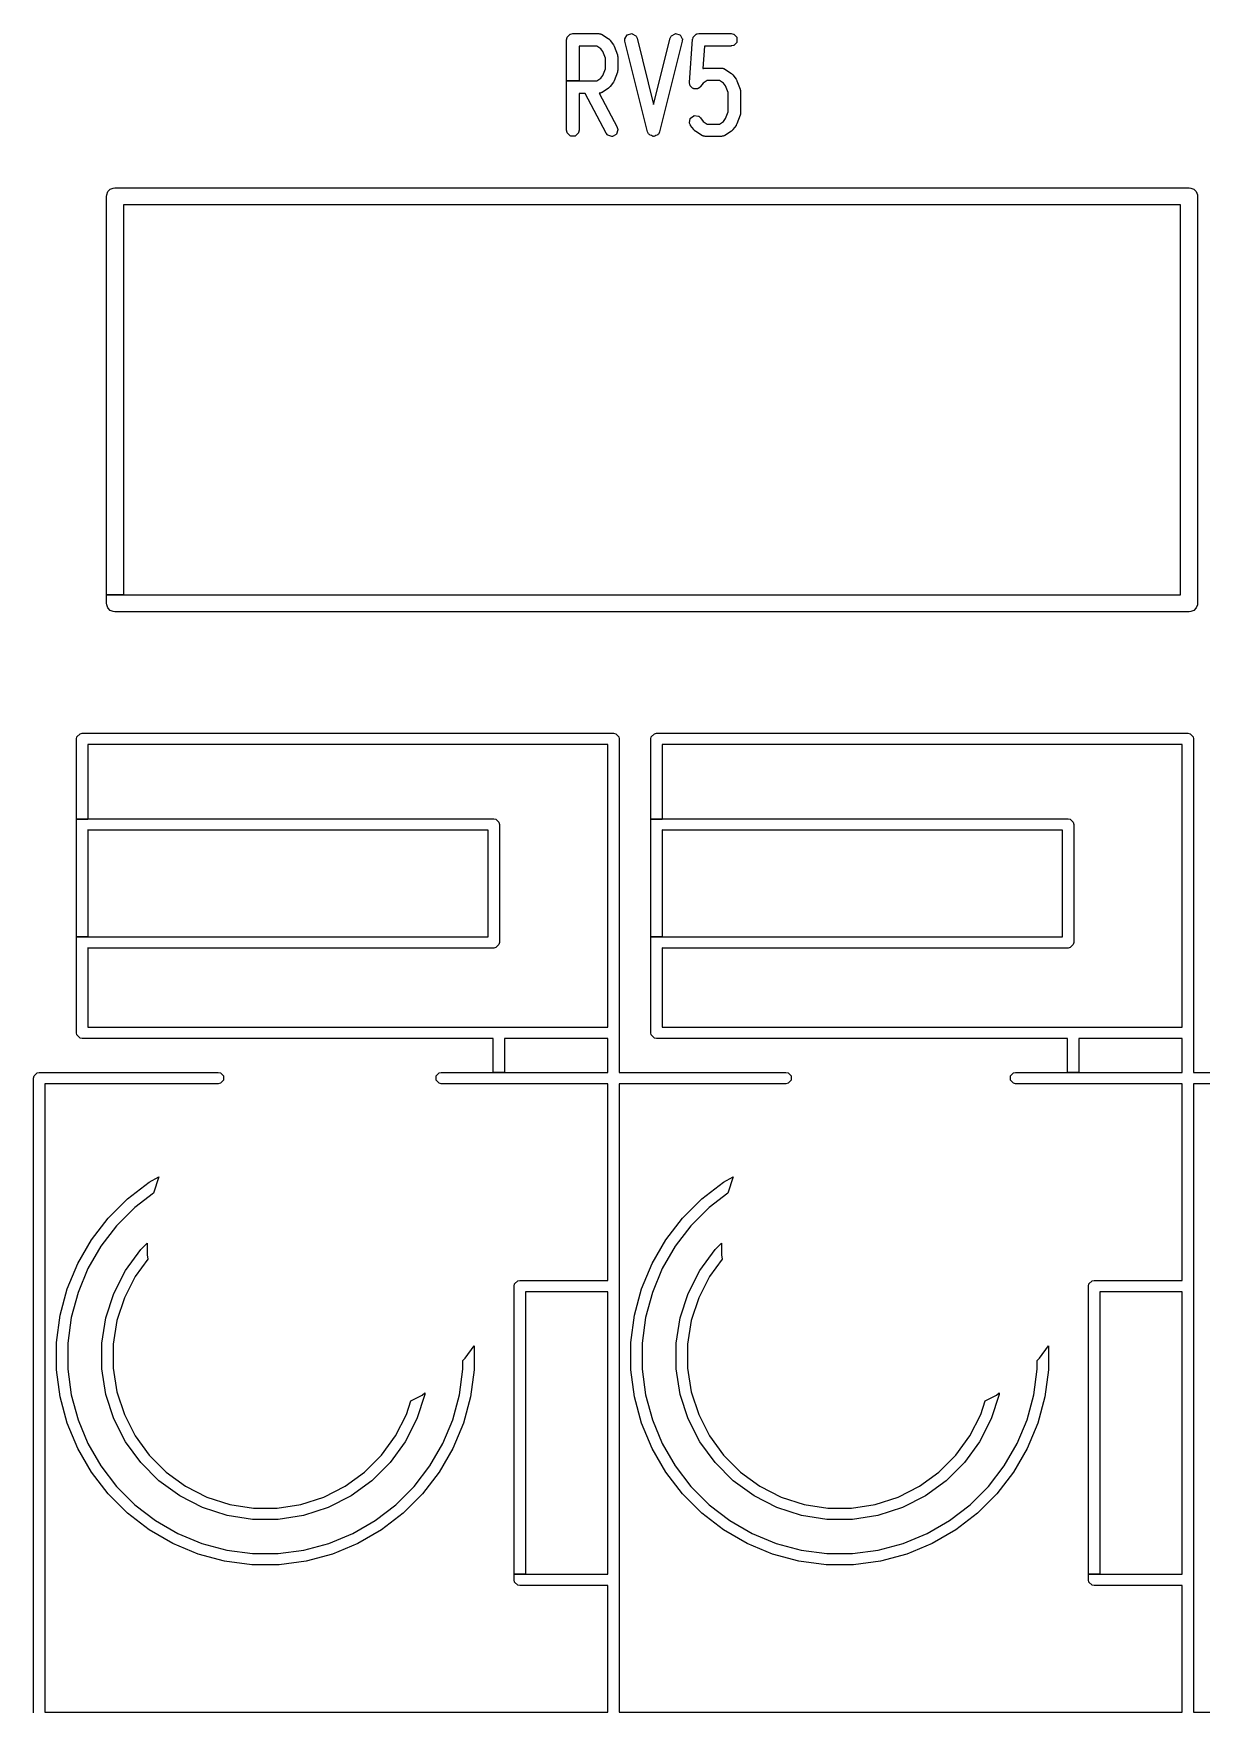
# Model space of a CAD drawing. Header units: millimetres. Extents: x 0 to 98, y 0 to 67.8.
# Drawn here: x 49.53 to 59.86, y 10.64 to 25.49 of the extents above; entities that cross this region are included whole.
import ezdxf

# ---------------------------------------------------------------- set-up
doc = ezdxf.new("R2010")
doc.units = ezdxf.units.MM
doc.layers.add('Edge.Cuts', color=254, linetype='CONTINUOUS', true_color=0xd0d2cd)

msp = doc.modelspace()

# ---------------------------------------------------------------- linework, layer by layer
at = {"layer": 'Edge.Cuts', "linetype": 'CONTINUOUS'}
for p, q in [((54.245, 25.435105), (54.245096, 25.43608)), ((54.245, 25.071058), (54.245, 25.435105)), ((54.245096, 25.43608), (54.248902, 25.455214)), ((54.248902, 25.455214), (54.25027, 25.457775)), ((54.25027, 25.457775), (54.27733, 25.484835)), ((54.27733, 25.484835), (54.279891, 25.486203)), ((54.279891, 25.486203), (54.299025, 25.490009)), ((54.299025, 25.490009), (54.3, 25.490105)), ((54.3, 25.490105), (54.528571, 25.490105)), ((54.528571, 25.490105), (54.529546, 25.490009)), ((54.529546, 25.490009), (54.535817, 25.488763)), ((54.535817, 25.488763), (54.537295, 25.489057)), ((54.537295, 25.489057), (54.540182, 25.488776)), ((54.540182, 25.488776), (54.544304, 25.487075)), ((54.544304, 25.487075), (54.548681, 25.486203)), ((54.548681, 25.486203), (54.551241, 25.484835)), ((54.551241, 25.484835), (54.552307, 25.483769)), ((54.552307, 25.483769), (54.558215, 25.481329)), ((54.558215, 25.481329), (54.559079, 25.480868)), ((54.559079, 25.480868), (54.616222, 25.442773)), ((54.616222, 25.442773), (54.616981, 25.442152)), ((54.616981, 25.442152), (54.622861, 25.436284)), ((54.622861, 25.436284), (54.629052, 25.430733)), ((54.629052, 25.430733), (54.629714, 25.43001)), ((54.629714, 25.43001), (54.658285, 25.391915)), ((54.759836, 25.442221), (54.760543, 25.445036)), ((54.760784, 25.422735), (54.759836, 25.442221)), ((54.760543, 25.445036), (54.780232, 25.477851)), ((54.760927, 25.421765), (54.760784, 25.422735)), ((54.960927, 24.621765), (54.760927, 25.421765)), ((54.780232, 25.477851), (54.783306, 25.48013)), ((54.783306, 25.48013), (54.820431, 25.489411)), ((54.820431, 25.489411), (54.824216, 25.488847)), ((54.824216, 25.488847), (54.857031, 25.469158)), ((54.857031, 25.469158), (54.85898, 25.467007)), ((54.85898, 25.467007), (54.867313, 25.449368)), ((54.867313, 25.449368), (54.867643, 25.448445)), ((54.867643, 25.448445), (55.014285, 24.861877)), ((55.014285, 24.861877), (55.160927, 25.448445)), ((55.267643, 25.421765), (55.067643, 24.621765)), ((55.160927, 25.448445), (55.161257, 25.449368)), ((55.161257, 25.449368), (55.16959, 25.467007)), ((55.16959, 25.467007), (55.171539, 25.469158)), ((55.171539, 25.469158), (55.204354, 25.488847)), ((55.204354, 25.488847), (55.208139, 25.489411)), ((55.208139, 25.489411), (55.245264, 25.48013)), ((55.245264, 25.48013), (55.248338, 25.477852)), ((55.248338, 25.477852), (55.248338, 25.477851)), ((55.248338, 25.477851), (55.268027, 25.445036)), ((55.267786, 25.422735), (55.267643, 25.421765)), ((55.268734, 25.442221), (55.267786, 25.422735)), ((55.268027, 25.445036), (55.268734, 25.442221)), ((55.330868, 25.058267), (55.35944, 25.439219)), ((55.35944, 25.439219), (55.359609, 25.440184)), ((55.359609, 25.440184), (55.363092, 25.452711)), ((55.363092, 25.454239), (55.364383, 25.457362)), ((55.363092, 25.452711), (55.363092, 25.454239)), ((55.364383, 25.457362), (55.364835, 25.458981)), ((55.364835, 25.458981), (55.366391, 25.46143)), ((55.366391, 25.46143), (55.37944, 25.47266)), ((55.37944, 25.47266), (55.391617, 25.484835)), ((55.391617, 25.484835), (55.394175, 25.486203)), ((55.394175, 25.486203), (55.395817, 25.486531)), ((55.395817, 25.486531), (55.399034, 25.487587)), ((55.399034, 25.487587), (55.400559, 25.487473)), ((55.400559, 25.487473), (55.413311, 25.490009)), ((55.413311, 25.490009), (55.414286, 25.490105)), ((55.414286, 25.490105), (55.7, 25.490105)), ((55.7, 25.490105), (55.700975, 25.490009)), ((55.700975, 25.490009), (55.720109, 25.486203)), ((55.720109, 25.486203), (55.72267, 25.484835)), ((55.72267, 25.484835), (55.74973, 25.457775)), ((55.74973, 25.412435), (55.72267, 25.385375)), ((55.74973, 25.457775), (55.751194, 25.454239)), ((55.751194, 25.415971), (55.74973, 25.412435)), ((55.751194, 25.454239), (55.751194, 25.415971)), ((54.511919, 25.380105), (54.355, 25.380105)), ((54.355, 25.380105), (54.355, 25.071058)), ((54.547366, 25.356474), (54.511919, 25.380105)), ((54.565555, 25.332223), (54.547366, 25.356474)), ((54.587857, 25.272751), (54.565555, 25.332223)), ((54.587857, 25.178414), (54.587857, 25.272751)), ((54.658285, 25.391915), (54.658794, 25.391077)), ((54.658794, 25.391077), (54.661753, 25.384906)), ((54.661753, 25.384906), (54.66535, 25.379106)), ((54.66535, 25.379106), (54.665783, 25.378227)), ((54.665783, 25.378227), (54.694355, 25.302037)), ((54.694355, 25.302037), (54.694607, 25.301089)), ((54.694607, 25.301089), (54.696032, 25.292389)), ((54.696032, 25.292389), (54.697761, 25.2837)), ((54.697761, 25.2837), (54.697857, 25.282724)), ((54.697857, 25.282724), (54.697857, 25.168439)), ((55.465315, 25.380105), (55.450376, 25.180938)), ((55.7, 25.380105), (55.465315, 25.380105)), ((55.700975, 25.380201), (55.7, 25.380105)), ((55.720109, 25.384007), (55.700975, 25.380201)), ((55.72267, 25.385375), (55.720109, 25.384007)), ((54.547367, 25.094692), (54.565555, 25.118942)), ((54.565555, 25.118942), (54.587857, 25.178414)), ((54.694355, 25.149126), (54.665783, 25.072936)), ((54.694607, 25.150074), (54.694355, 25.149126)), ((54.696032, 25.158776), (54.694607, 25.150074)), ((54.697761, 25.167463), (54.696032, 25.158776)), ((54.697857, 25.168439), (54.697761, 25.167463)), ((55.450376, 25.180938), (55.451318, 25.181441)), ((55.451318, 25.181441), (55.455697, 25.182314)), ((55.455697, 25.182314), (55.459819, 25.184014)), ((55.459819, 25.184014), (55.462705, 25.184295)), ((55.462705, 25.184295), (55.464181, 25.184001)), ((55.464181, 25.184001), (55.470454, 25.185247)), ((55.470454, 25.185247), (55.471429, 25.185343)), ((55.471429, 25.185343), (55.614286, 25.185343)), ((55.614286, 25.185343), (55.615261, 25.185247)), ((55.615261, 25.185247), (55.621532, 25.184001)), ((55.621532, 25.184001), (55.62301, 25.184295)), ((55.62301, 25.184295), (55.625897, 25.184014)), ((55.625897, 25.184014), (55.630019, 25.182313)), ((55.630019, 25.182313), (55.634396, 25.181441)), ((55.634396, 25.181441), (55.636956, 25.180073)), ((55.636956, 25.180073), (55.638022, 25.179007)), ((55.638022, 25.179007), (55.64393, 25.176567)), ((55.64393, 25.176567), (55.644794, 25.176106)), ((55.644794, 25.176106), (55.701937, 25.138011)), ((55.701937, 25.138011), (55.702696, 25.13739)), ((55.702696, 25.13739), (55.708576, 25.131522)), ((55.708576, 25.131522), (55.714767, 25.125971)), ((55.714767, 25.125971), (55.715429, 25.125248)), ((55.715429, 25.125248), (55.744, 25.087153)), ((54.245, 24.635105), (54.245, 25.071058)), ((54.245, 25.071058), (54.355, 25.071058)), ((54.355, 25.071058), (54.245, 25.071058)), ((54.355, 25.071058), (54.511918, 25.071058)), ((54.409613, 24.961058), (54.355, 24.961058)), ((54.355, 24.961058), (54.355, 24.635105)), ((54.59416, 24.609539), (54.409613, 24.961058)), ((54.511918, 25.071058), (54.547367, 25.094692)), ((54.535816, 24.962402), (54.533398, 24.961921)), ((54.533398, 24.961921), (54.691554, 24.66067)), ((54.537293, 24.962106), (54.535816, 24.962402)), ((54.540183, 24.962388), (54.537293, 24.962106)), ((54.544302, 24.96409), (54.540183, 24.962388)), ((54.54868, 24.96496), (54.544302, 24.96409)), ((54.551242, 24.966329), (54.54868, 24.96496)), ((54.552306, 24.967395), (54.551242, 24.966329)), ((54.558214, 24.969833), (54.552306, 24.967395)), ((54.559079, 24.970295), (54.558214, 24.969833)), ((54.616222, 25.00839), (54.559079, 24.970295)), ((54.616981, 25.009011), (54.616222, 25.00839)), ((54.62287, 25.01489), (54.616981, 25.009011)), ((54.629051, 25.02043), (54.62287, 25.01489)), ((54.629714, 25.021153), (54.629051, 25.02043)), ((54.658285, 25.059248), (54.629714, 25.021153)), ((54.658794, 25.060087), (54.658285, 25.059248)), ((54.661749, 25.066252), (54.658794, 25.060087)), ((54.66535, 25.072056), (54.661749, 25.066252)), ((54.665783, 25.072936), (54.66535, 25.072056)), ((55.330891, 25.057287), (55.330868, 25.058267)), ((55.333255, 25.037922), (55.330891, 25.057287)), ((55.334428, 25.035267), (55.333255, 25.037922)), ((55.337149, 25.032105), (55.334428, 25.035267)), ((55.33774, 25.027972), (55.337149, 25.032105)), ((55.33969, 25.024679), (55.33774, 25.027972)), ((55.350541, 25.016541), (55.33969, 25.024679)), ((55.359389, 25.006258), (55.350541, 25.016541)), ((55.362805, 25.004533), (55.359389, 25.006258)), ((55.366966, 25.004222), (55.362805, 25.004533)), ((55.370304, 25.001718), (55.366966, 25.004222)), ((55.374011, 25.000768), (55.370304, 25.001718)), ((55.387436, 25.002687), (55.374011, 25.000768)), ((55.400965, 25.001671), (55.387436, 25.002687)), ((55.400966, 25.001671), (55.400965, 25.001671)), ((55.404601, 25.002867), (55.400966, 25.001671)), ((55.407764, 25.00559), (55.404601, 25.002867)), ((55.411894, 25.006179), (55.407764, 25.00559)), ((55.414526, 25.007406), (55.411894, 25.006179)), ((55.429052, 25.020429), (55.414526, 25.007406)), ((55.429714, 25.021152), (55.429052, 25.020429)), ((55.452633, 25.051713), (55.429714, 25.021152)), ((55.488081, 25.075343), (55.452633, 25.051713)), ((55.597634, 25.075343), (55.488081, 25.075343)), ((55.63308, 25.051713), (55.597634, 25.075343)), ((55.651266, 25.027463), (55.63308, 25.051713)), ((55.673571, 24.967987), (55.651266, 25.027463)), ((55.673571, 24.797461), (55.673571, 24.967987)), ((55.744, 25.087153), (55.744508, 25.086315)), ((55.744508, 25.086315), (55.747461, 25.080156)), ((55.747461, 25.080156), (55.751066, 25.074344)), ((55.751066, 25.074344), (55.751499, 25.073465)), ((55.751499, 25.073465), (55.78007, 24.997274)), ((55.78007, 24.997274), (55.780322, 24.996326)), ((55.780322, 24.996326), (55.781749, 24.987614)), ((55.781749, 24.987614), (55.783475, 24.978938)), ((55.783475, 24.978938), (55.783571, 24.977962)), ((55.783571, 24.977962), (55.783571, 24.787486)), ((54.691554, 24.66067), (54.691922, 24.659762)), ((54.691922, 24.659762), (54.697446, 24.641052)), ((55.332328, 24.699594), (55.33774, 24.737478)), ((55.33277, 24.696725), (55.332328, 24.699594)), ((55.341206, 24.679134), (55.33277, 24.696725)), ((55.33774, 24.737478), (55.33969, 24.740771)), ((55.33969, 24.740771), (55.370305, 24.763732)), ((55.341714, 24.678296), (55.341206, 24.679134)), ((55.370286, 24.6402), (55.341714, 24.678296)), ((55.370305, 24.763732), (55.374012, 24.764682)), ((55.374012, 24.764682), (55.411896, 24.75927)), ((55.411896, 24.75927), (55.414527, 24.758043)), ((55.414527, 24.758043), (55.429052, 24.745019)), ((55.429052, 24.745019), (55.429714, 24.744296)), ((55.429714, 24.744296), (55.452632, 24.713739)), ((55.452632, 24.713739), (55.488082, 24.690105)), ((55.488082, 24.690105), (55.597633, 24.690105)), ((55.597633, 24.690105), (55.63308, 24.713739)), ((55.63308, 24.713739), (55.651268, 24.737988)), ((55.651268, 24.737988), (55.673571, 24.797461)), ((55.744, 24.678296), (55.71543, 24.640201)), ((55.744509, 24.679134), (55.744, 24.678296)), ((55.747465, 24.6853), (55.744509, 24.679134)), ((55.751066, 24.691104), (55.747465, 24.6853)), ((55.751499, 24.691984), (55.751066, 24.691104)), ((55.78007, 24.768174), (55.751499, 24.691984)), ((55.780322, 24.769122), (55.78007, 24.768174)), ((55.781749, 24.777836), (55.780322, 24.769122)), ((55.783475, 24.78651), (55.781749, 24.777836)), ((55.783571, 24.787486), (55.783475, 24.78651)), ((54.245096, 24.63413), (54.245, 24.635105)), ((54.248902, 24.614996), (54.245096, 24.63413)), ((54.25027, 24.612435), (54.248902, 24.614996)), ((54.27733, 24.585375), (54.25027, 24.612435)), ((54.280866, 24.583911), (54.27733, 24.585375)), ((54.319134, 24.583911), (54.280866, 24.583911)), ((54.32267, 24.585375), (54.319134, 24.583911)), ((54.34973, 24.612435), (54.32267, 24.585375)), ((54.351098, 24.614996), (54.34973, 24.612435)), ((54.354904, 24.63413), (54.351098, 24.614996)), ((54.355, 24.635105), (54.354904, 24.63413)), ((54.594699, 24.60872), (54.59416, 24.609539)), ((54.606963, 24.593548), (54.594699, 24.60872)), ((54.609364, 24.591917), (54.606963, 24.593548)), ((54.645901, 24.580537), (54.609364, 24.591917)), ((54.649712, 24.580884), (54.645901, 24.580537)), ((54.683595, 24.598672), (54.649712, 24.580884)), ((54.686045, 24.601612), (54.683595, 24.598672)), ((54.697425, 24.638149), (54.686045, 24.601612)), ((54.697446, 24.641052), (54.697425, 24.638149)), ((54.961257, 24.620842), (54.960927, 24.621765)), ((54.96959, 24.603203), (54.961257, 24.620842)), ((54.971539, 24.601052), (54.96959, 24.603203)), ((54.976972, 24.597793), (54.971539, 24.601052)), ((54.980232, 24.592359), (54.976972, 24.597793)), ((54.980232, 24.592358), (54.980232, 24.592359)), ((54.983307, 24.59008), (54.980232, 24.592358)), ((54.994479, 24.587288), (54.983307, 24.59008)), ((55.004353, 24.581363), (54.994479, 24.587288)), ((55.004354, 24.581362), (55.004353, 24.581363)), ((55.008139, 24.580799), (55.004354, 24.581362)), ((55.014285, 24.582336), (55.008139, 24.580799)), ((55.020431, 24.580799), (55.014285, 24.582336)), ((55.020432, 24.580799), (55.020431, 24.580799)), ((55.024217, 24.581363), (55.020432, 24.580799)), ((55.034089, 24.587288), (55.024217, 24.581363)), ((55.045263, 24.59008), (55.034089, 24.587288)), ((55.045264, 24.59008), (55.045263, 24.59008)), ((55.048338, 24.592359), (55.045264, 24.59008)), ((55.051597, 24.597793), (55.048338, 24.592359)), ((55.057031, 24.601052), (55.051597, 24.597793)), ((55.05898, 24.603203), (55.057031, 24.601052)), ((55.067313, 24.620842), (55.05898, 24.603203)), ((55.067643, 24.621765), (55.067313, 24.620842)), ((55.370948, 24.639477), (55.370286, 24.6402)), ((55.377141, 24.633925), (55.370948, 24.639477)), ((55.383019, 24.628058), (55.377141, 24.633925)), ((55.383778, 24.627437), (55.383019, 24.628058)), ((55.440921, 24.589342), (55.383778, 24.627437)), ((55.441786, 24.58888), (55.440921, 24.589342)), ((55.447692, 24.586442), (55.441786, 24.58888)), ((55.448759, 24.585375), (55.447692, 24.586442)), ((55.451319, 24.584007), (55.448759, 24.585375)), ((55.455694, 24.583137), (55.451319, 24.584007)), ((55.459818, 24.581434), (55.455694, 24.583137)), ((55.462707, 24.581153), (55.459818, 24.581434)), ((55.464182, 24.581449), (55.462707, 24.581153)), ((55.470453, 24.580201), (55.464182, 24.581449)), ((55.471429, 24.580105), (55.470453, 24.580201)), ((55.614286, 24.580105), (55.471429, 24.580105)), ((55.615262, 24.580201), (55.614286, 24.580105)), ((55.621531, 24.581449), (55.615262, 24.580201)), ((55.623008, 24.581153), (55.621531, 24.581449)), ((55.625898, 24.581435), (55.623008, 24.581153)), ((55.630017, 24.583137), (55.625898, 24.581435)), ((55.634395, 24.584007), (55.630017, 24.583137)), ((55.636957, 24.585376), (55.634395, 24.584007)), ((55.638021, 24.586442), (55.636957, 24.585376)), ((55.643929, 24.58888), (55.638021, 24.586442)), ((55.644794, 24.589342), (55.643929, 24.58888)), ((55.701937, 24.627437), (55.644794, 24.589342)), ((55.702696, 24.628058), (55.701937, 24.627437)), ((55.708573, 24.633926), (55.702696, 24.628058)), ((55.714768, 24.639478), (55.708573, 24.633926)), ((55.71543, 24.640201), (55.714768, 24.639478)), ((50.175, 24.05), (50.176441, 24.064632)), ((50.176441, 24.064632), (50.18764, 24.091668)), ((50.18764, 24.091668), (50.208332, 24.11236)), ((50.208332, 24.11236), (50.235368, 24.123559)), ((50.235368, 24.123559), (50.25, 24.125)), ((50.25, 24.125), (59.75, 24.125)), ((59.75, 24.125), (59.764632, 24.123559)), ((59.764632, 24.123559), (59.791668, 24.11236)), ((59.791668, 24.11236), (59.81236, 24.091668)), ((59.81236, 24.091668), (59.823559, 24.064632)), ((59.823559, 24.064632), (59.825, 24.05)), ((50.175, 20.525), (50.175, 24.05)), ((59.675, 23.975), (50.325, 23.975)), ((50.325, 23.975), (50.325, 20.525)), ((59.675, 20.525), (59.675, 23.975)), ((59.825, 24.05), (59.825, 20.45)), ((50.175, 20.45), (50.175, 20.525)), ((50.175, 20.525), (50.325, 20.525)), ((50.325, 20.525), (50.175, 20.525)), ((50.325, 20.525), (59.675, 20.525)), ((50.176441, 20.435368), (50.175, 20.45)), ((50.18764, 20.408332), (50.176441, 20.435368)), ((50.208332, 20.38764), (50.18764, 20.408332)), ((50.235368, 20.376441), (50.208332, 20.38764)), ((50.25, 20.375), (50.235368, 20.376441)), ((59.75, 20.375), (50.25, 20.375)), ((59.764632, 20.376441), (59.75, 20.375)), ((59.791668, 20.38764), (59.764632, 20.376441)), ((59.81236, 20.408332), (59.791668, 20.38764)), ((59.823559, 20.435368), (59.81236, 20.408332)), ((59.825, 20.45), (59.823559, 20.435368)), ((49.91, 19.25), (49.913806, 19.269134)), ((49.91, 18.541011), (49.91, 19.25)), ((49.913806, 19.269134), (49.940866, 19.296194)), ((49.940866, 19.296194), (49.96, 19.3)), ((49.96, 19.3), (54.66, 19.3)), ((54.61, 19.2), (50.01, 19.2)), ((50.01, 19.2), (50.01, 18.541011)), ((54.61, 16.7), (54.61, 19.2)), ((54.66, 19.3), (54.679134, 19.296194)), ((54.679134, 19.296194), (54.706194, 19.269134)), ((54.706194, 19.269134), (54.71, 19.25)), ((54.71, 19.25), (54.71, 16.3)), ((54.99, 19.25), (54.993806, 19.269134)), ((54.99, 18.541011), (54.99, 19.25)), ((54.993806, 19.269134), (55.020866, 19.296194)), ((55.020866, 19.296194), (55.04, 19.3)), ((55.04, 19.3), (59.74, 19.3)), ((59.69, 19.2), (55.09, 19.2)), ((55.09, 19.2), (55.09, 18.541011)), ((59.69, 16.7), (59.69, 19.2)), ((59.74, 19.3), (59.759134, 19.296194)), ((59.759134, 19.296194), (59.786194, 19.269134)), ((59.786194, 19.269134), (59.79, 19.25)), ((59.79, 19.25), (59.79, 16.3)), ((49.91, 17.498011), (49.91, 18.541011)), ((49.91, 18.541011), (50.01, 18.541011)), ((50.01, 18.541011), (49.91, 18.541011)), ((50.01, 18.541011), (50.02, 18.543)), ((50.02, 18.443), (50.01, 18.44499)), ((50.01, 18.44499), (50.01, 17.498011)), ((50.02, 18.543), (53.6, 18.543)), ((53.55, 18.443), (50.02, 18.443)), ((53.55, 17.5), (53.55, 18.443)), ((53.6, 18.543), (53.619134, 18.539194)), ((53.619134, 18.539194), (53.646194, 18.512134)), ((53.646194, 18.512134), (53.65, 18.493)), ((53.65, 18.493), (53.65, 17.45)), ((54.99, 17.498011), (54.99, 18.541011)), ((54.99, 18.541011), (55.09, 18.541011)), ((55.09, 18.541011), (54.99, 18.541011)), ((55.09, 18.541011), (55.1, 18.543)), ((55.1, 18.443), (55.09, 18.44499)), ((55.09, 18.44499), (55.09, 17.498011)), ((55.1, 18.543), (58.68, 18.543)), ((58.63, 18.443), (55.1, 18.443)), ((58.63, 17.5), (58.63, 18.443)), ((58.68, 18.543), (58.699134, 18.539194)), ((58.699134, 18.539194), (58.726194, 18.512134)), ((58.726194, 18.512134), (58.73, 18.493)), ((58.73, 18.493), (58.73, 17.45)), ((49.91, 16.65), (49.91, 17.498011)), ((49.91, 17.498011), (50.01, 17.498011)), ((50.01, 17.498011), (49.91, 17.498011)), ((50.01, 17.498011), (50.02, 17.5)), ((50.02, 17.4), (50.01, 17.40199)), ((50.01, 17.40199), (50.01, 16.7)), ((50.02, 17.5), (53.55, 17.5)), ((53.6, 17.4), (50.02, 17.4)), ((53.619134, 17.403806), (53.6, 17.4)), ((53.646194, 17.430866), (53.619134, 17.403806)), ((53.65, 17.45), (53.646194, 17.430866)), ((54.99, 16.65), (54.99, 17.498011)), ((54.99, 17.498011), (55.09, 17.498011)), ((55.09, 17.498011), (54.99, 17.498011)), ((55.09, 17.498011), (55.1, 17.5)), ((55.1, 17.4), (55.09, 17.40199)), ((55.09, 17.40199), (55.09, 16.7)), ((55.1, 17.5), (58.63, 17.5)), ((58.68, 17.4), (55.1, 17.4)), ((58.699134, 17.403806), (58.68, 17.4)), ((58.726194, 17.430866), (58.699134, 17.403806)), ((58.73, 17.45), (58.726194, 17.430866)), ((49.913806, 16.630866), (49.91, 16.65)), ((50.01, 16.7), (54.61, 16.7)), ((54.993806, 16.630866), (54.99, 16.65)), ((55.09, 16.7), (59.69, 16.7)), ((49.940866, 16.603806), (49.913806, 16.630866)), ((49.96, 16.6), (49.940866, 16.603806)), ((53.594, 16.6), (49.96, 16.6)), ((53.594, 16.3), (53.594, 16.6)), ((54.61, 16.6), (53.694, 16.6)), ((53.694, 16.6), (53.694, 16.3)), ((54.61, 16.3), (54.61, 16.6)), ((55.020866, 16.603806), (54.993806, 16.630866)), ((55.04, 16.6), (55.020866, 16.603806)), ((58.674, 16.6), (55.04, 16.6)), ((58.674, 16.3), (58.674, 16.6)), ((59.69, 16.6), (58.774, 16.6)), ((58.774, 16.6), (58.774, 16.3)), ((59.69, 16.3), (59.69, 16.6)), ((49.53, 16.25), (49.533806, 16.269134)), ((49.53, 10.635328), (49.53, 16.25)), ((49.533806, 16.269134), (49.560866, 16.296194)), ((49.560866, 16.296194), (49.58, 16.3)), ((49.58, 16.3), (51.164, 16.3)), ((51.164, 16.2), (49.63, 16.2)), ((49.63, 16.2), (49.63, 10.64)), ((51.164, 16.3), (51.183134, 16.296194)), ((51.183134, 16.203806), (51.164, 16.2)), ((51.183134, 16.296194), (51.210194, 16.269134)), ((51.210194, 16.230866), (51.183134, 16.203806)), ((51.210194, 16.269134), (51.210194, 16.230866)), ((53.089806, 16.269134), (53.116866, 16.296194)), ((53.089806, 16.230866), (53.089806, 16.269134)), ((53.116866, 16.203806), (53.089806, 16.230866)), ((53.116866, 16.296194), (53.136, 16.3)), ((53.136, 16.2), (53.116866, 16.203806)), ((53.136, 16.3), (53.594, 16.3)), ((54.61, 16.2), (53.136, 16.2)), ((53.594, 16.3), (53.694, 16.3)), ((53.694, 16.3), (53.594, 16.3)), ((53.694, 16.3), (54.61, 16.3)), ((54.61, 14.46), (54.61, 16.2)), ((54.71, 16.3), (56.184, 16.3)), ((56.184, 16.2), (54.71, 16.2)), ((54.71, 16.2), (54.71, 10.64)), ((56.184, 16.3), (56.203134, 16.296194)), ((56.203134, 16.203806), (56.184, 16.2)), ((56.203134, 16.296194), (56.230194, 16.269134)), ((56.230194, 16.230866), (56.203134, 16.203806)), ((56.230194, 16.269134), (56.230194, 16.230866)), ((58.169806, 16.269134), (58.196866, 16.296194)), ((58.169806, 16.230866), (58.169806, 16.269134)), ((58.196866, 16.203806), (58.169806, 16.230866)), ((58.196866, 16.296194), (58.216, 16.3)), ((58.216, 16.2), (58.196866, 16.203806)), ((58.216, 16.3), (58.674, 16.3)), ((59.69, 16.2), (58.216, 16.2)), ((58.674, 16.3), (58.774, 16.3)), ((58.774, 16.3), (58.674, 16.3)), ((58.774, 16.3), (59.69, 16.3)), ((59.69, 14.46), (59.69, 16.2)), ((59.79, 16.3), (61.264, 16.3)), ((61.264, 16.2), (59.79, 16.2)), ((59.79, 16.2), (59.79, 10.64)), ((50.36021, 15.180904), (50.552195, 15.328219)), ((50.552195, 15.328219), (50.637166, 15.377278)), ((50.637166, 15.377278), (50.589712, 15.23123)), ((55.44021, 15.180904), (55.632195, 15.328219)), ((55.632195, 15.328219), (55.717166, 15.377278)), ((55.717166, 15.377278), (55.669712, 15.23123)), ((50.189096, 15.00979), (50.36021, 15.180904)), ((50.589712, 15.23123), (50.426145, 15.10572)), ((55.269096, 15.00979), (55.44021, 15.180904)), ((55.669712, 15.23123), (55.506145, 15.10572)), ((50.041781, 14.817805), (50.189096, 15.00979)), ((50.426145, 15.10572), (50.26428, 14.943855)), ((55.121781, 14.817805), (55.269096, 15.00979)), ((55.506145, 15.10572), (55.34428, 14.943855)), ((50.26428, 14.943855), (50.124928, 14.762248)), ((55.34428, 14.943855), (55.204928, 14.762248)), ((49.920785, 14.608234), (50.041781, 14.817805)), ((50.124928, 14.762248), (50.010473, 14.564005)), ((50.343672, 14.547623), (50.477411, 14.7317)), ((50.477411, 14.7317), (50.534932, 14.789221)), ((50.534932, 14.789221), (50.534932, 14.684465)), ((55.000785, 14.608234), (55.121781, 14.817805)), ((55.204928, 14.762248), (55.090473, 14.564005)), ((55.423672, 14.547623), (55.557411, 14.7317)), ((55.557411, 14.7317), (55.614932, 14.789221)), ((55.614932, 14.789221), (55.614932, 14.684465)), ((49.828179, 14.384663), (49.920785, 14.608234)), ((50.010473, 14.564005), (49.922872, 14.352519)), ((50.540549, 14.648997), (50.428936, 14.495373)), ((50.534932, 14.684465), (50.540549, 14.648997)), ((54.908179, 14.384663), (55.000785, 14.608234)), ((55.090473, 14.564005), (55.002872, 14.352519)), ((55.620549, 14.648997), (55.508936, 14.495373)), ((55.614932, 14.684465), (55.620549, 14.648997)), ((50.240375, 14.344891), (50.343672, 14.547623)), ((50.428936, 14.495373), (50.332763, 14.306623)), ((53.781, 14.41), (53.784806, 14.429134)), ((53.781, 11.86), (53.781, 14.41)), ((53.784806, 14.429134), (53.811866, 14.456194)), ((53.811866, 14.456194), (53.831, 14.46)), ((53.831, 14.46), (54.61, 14.46)), ((55.320375, 14.344891), (55.423672, 14.547623)), ((55.508936, 14.495373), (55.412763, 14.306623)), ((58.861, 14.41), (58.864806, 14.429134)), ((58.861, 11.86), (58.861, 14.41)), ((58.864806, 14.429134), (58.891866, 14.456194)), ((58.891866, 14.456194), (58.911, 14.46)), ((58.911, 14.46), (59.69, 14.46)), ((49.765547, 14.150917), (49.828179, 14.384663)), ((49.922872, 14.352519), (49.863626, 14.131408)), ((50.170064, 14.128496), (50.240375, 14.344891)), ((50.332763, 14.306623), (50.267301, 14.105151)), ((54.61, 14.36), (53.881, 14.36)), ((53.881, 14.36), (53.881, 11.86)), ((54.61, 11.86), (54.61, 14.36)), ((54.845547, 14.150917), (54.908179, 14.384663)), ((55.002872, 14.352519), (54.943626, 14.131408)), ((55.250064, 14.128496), (55.320375, 14.344891)), ((55.412763, 14.306623), (55.347301, 14.105151)), ((59.69, 14.36), (58.961, 14.36)), ((58.961, 14.36), (58.961, 11.86)), ((59.69, 11.86), (59.69, 14.36)), ((49.733961, 13.910996), (49.765547, 14.150917)), ((49.863626, 14.131408), (49.833747, 13.904455)), ((50.13447, 13.903766), (50.170064, 14.128496)), ((54.813961, 13.910996), (54.845547, 14.150917)), ((54.943626, 14.131408), (54.913747, 13.904455)), ((55.21447, 13.903766), (55.250064, 14.128496)), ((50.267301, 14.105151), (50.234162, 13.89592)), ((55.347301, 14.105151), (55.314162, 13.89592)), ((49.733961, 13.904455), (49.733961, 13.910996)), ((49.733961, 13.669004), (49.733961, 13.904455)), ((49.833747, 13.904455), (49.833747, 13.675545)), ((50.13447, 13.89592), (50.13447, 13.903766)), ((50.13447, 13.676234), (50.13447, 13.89592)), ((50.234162, 13.89592), (50.234162, 13.68408)), ((53.34665, 13.770883), (53.426039, 13.880154)), ((53.426039, 13.880154), (53.426039, 13.669004)), ((54.813961, 13.904455), (54.813961, 13.910996)), ((54.813961, 13.669004), (54.813961, 13.904455)), ((54.913747, 13.904455), (54.913747, 13.675545)), ((55.21447, 13.89592), (55.21447, 13.903766)), ((55.21447, 13.676234), (55.21447, 13.89592)), ((55.314162, 13.89592), (55.314162, 13.68408)), ((58.42665, 13.770883), (58.506039, 13.880154)), ((58.506039, 13.880154), (58.506039, 13.669004)), ((49.765547, 13.429083), (49.733961, 13.669004)), ((49.833747, 13.675545), (49.863626, 13.448592)), ((50.170064, 13.451504), (50.13447, 13.676234)), ((50.234162, 13.68408), (50.267301, 13.474849)), ((53.296374, 13.448592), (53.326253, 13.675545)), ((53.326253, 13.750486), (53.34665, 13.770883)), ((53.326253, 13.675545), (53.326253, 13.750486)), ((53.426039, 13.669004), (53.394453, 13.429083)), ((54.845547, 13.429083), (54.813961, 13.669004)), ((54.913747, 13.675545), (54.943626, 13.448592)), ((55.250064, 13.451504), (55.21447, 13.676234)), ((55.314162, 13.68408), (55.347301, 13.474849)), ((58.376374, 13.448592), (58.406253, 13.675545)), ((58.406253, 13.750486), (58.42665, 13.770883)), ((58.406253, 13.675545), (58.406253, 13.750486)), ((58.506039, 13.669004), (58.474453, 13.429083)), ((49.828179, 13.195337), (49.765547, 13.429083)), ((49.863626, 13.448592), (49.922872, 13.227481)), ((50.240375, 13.235109), (50.170064, 13.451504)), ((50.267301, 13.474849), (50.332763, 13.273377)), ((52.827237, 13.273377), (52.866836, 13.395251)), ((52.866836, 13.395251), (52.965998, 13.445776)), ((52.989936, 13.451504), (52.919625, 13.235109)), ((52.965998, 13.445776), (52.992023, 13.464685)), ((52.992023, 13.464685), (52.989936, 13.451504)), ((53.237128, 13.227481), (53.296374, 13.448592)), ((53.394453, 13.429083), (53.331821, 13.195337)), ((54.908179, 13.195337), (54.845547, 13.429083)), ((54.943626, 13.448592), (55.002872, 13.227481)), ((55.320375, 13.235109), (55.250064, 13.451504)), ((55.347301, 13.474849), (55.412763, 13.273377)), ((57.907237, 13.273377), (57.946836, 13.395251)), ((57.946836, 13.395251), (58.045998, 13.445776)), ((58.069936, 13.451504), (57.999625, 13.235109)), ((58.045998, 13.445776), (58.072023, 13.464685)), ((58.072023, 13.464685), (58.069936, 13.451504)), ((58.317128, 13.227481), (58.376374, 13.448592)), ((58.474453, 13.429083), (58.411821, 13.195337)), ((49.922872, 13.227481), (50.010473, 13.015995)), ((50.343672, 13.032377), (50.240375, 13.235109)), ((50.332763, 13.273377), (50.428936, 13.084627)), ((52.731064, 13.084627), (52.827237, 13.273377)), ((52.919625, 13.235109), (52.816328, 13.032377)), ((53.149527, 13.015995), (53.237128, 13.227481)), ((55.002872, 13.227481), (55.090473, 13.015995)), ((55.423672, 13.032377), (55.320375, 13.235109)), ((55.412763, 13.273377), (55.508936, 13.084627)), ((57.811064, 13.084627), (57.907237, 13.273377)), ((57.999625, 13.235109), (57.896328, 13.032377)), ((58.229527, 13.015995), (58.317128, 13.227481)), ((49.920785, 12.971766), (49.828179, 13.195337)), ((50.428936, 13.084627), (50.553452, 12.913245)), ((52.606548, 12.913245), (52.731064, 13.084627)), ((53.331821, 13.195337), (53.239215, 12.971766)), ((55.000785, 12.971766), (54.908179, 13.195337)), ((55.508936, 13.084627), (55.633452, 12.913245)), ((57.686548, 12.913245), (57.811064, 13.084627)), ((58.411821, 13.195337), (58.319215, 12.971766)), ((50.041781, 12.762195), (49.920785, 12.971766)), ((50.010473, 13.015995), (50.124928, 12.817752)), ((50.477411, 12.8483), (50.343672, 13.032377)), ((52.816328, 13.032377), (52.682589, 12.8483)), ((53.035072, 12.817752), (53.149527, 13.015995)), ((53.239215, 12.971766), (53.118219, 12.762195)), ((55.121781, 12.762195), (55.000785, 12.971766)), ((55.090473, 13.015995), (55.204928, 12.817752)), ((55.557411, 12.8483), (55.423672, 13.032377)), ((57.896328, 13.032377), (57.762589, 12.8483)), ((58.115072, 12.817752), (58.229527, 13.015995)), ((58.319215, 12.971766), (58.198219, 12.762195)), ((50.124928, 12.817752), (50.26428, 12.636145)), ((50.6383, 12.687411), (50.477411, 12.8483)), ((50.553452, 12.913245), (50.703245, 12.763452)), ((52.456755, 12.763452), (52.606548, 12.913245)), ((52.682589, 12.8483), (52.5217, 12.687411)), ((52.89572, 12.636145), (53.035072, 12.817752)), ((55.204928, 12.817752), (55.34428, 12.636145)), ((55.7183, 12.687411), (55.557411, 12.8483)), ((55.633452, 12.913245), (55.783245, 12.763452)), ((57.536755, 12.763452), (57.686548, 12.913245)), ((57.762589, 12.8483), (57.6017, 12.687411)), ((57.97572, 12.636145), (58.115072, 12.817752)), ((50.189096, 12.57021), (50.041781, 12.762195)), ((50.26428, 12.636145), (50.426145, 12.47428)), ((50.822377, 12.553672), (50.6383, 12.687411)), ((50.703245, 12.763452), (50.874627, 12.638936)), ((50.874627, 12.638936), (51.063377, 12.542763)), ((52.096623, 12.542763), (52.285373, 12.638936)), ((52.285373, 12.638936), (52.456755, 12.763452)), ((52.5217, 12.687411), (52.337623, 12.553672)), ((52.733855, 12.47428), (52.89572, 12.636145)), ((53.118219, 12.762195), (52.970904, 12.57021)), ((55.269096, 12.57021), (55.121781, 12.762195)), ((55.34428, 12.636145), (55.506145, 12.47428)), ((55.902377, 12.553672), (55.7183, 12.687411)), ((55.783245, 12.763452), (55.954627, 12.638936)), ((55.954627, 12.638936), (56.143377, 12.542763)), ((57.176623, 12.542763), (57.365373, 12.638936)), ((57.365373, 12.638936), (57.536755, 12.763452)), ((57.6017, 12.687411), (57.417623, 12.553672)), ((57.813855, 12.47428), (57.97572, 12.636145)), ((58.198219, 12.762195), (58.050904, 12.57021)), ((50.36021, 12.399096), (50.189096, 12.57021)), ((51.025109, 12.450375), (50.822377, 12.553672)), ((51.063377, 12.542763), (51.264849, 12.477301)), ((51.264849, 12.477301), (51.47408, 12.444162)), ((51.68592, 12.444162), (51.895151, 12.477301)), ((51.895151, 12.477301), (52.096623, 12.542763)), ((52.337623, 12.553672), (52.134891, 12.450375)), ((52.970904, 12.57021), (52.79979, 12.399096)), ((55.44021, 12.399096), (55.269096, 12.57021)), ((56.105109, 12.450375), (55.902377, 12.553672)), ((56.143377, 12.542763), (56.344849, 12.477301)), ((56.344849, 12.477301), (56.55408, 12.444162)), ((56.76592, 12.444162), (56.975151, 12.477301)), ((56.975151, 12.477301), (57.176623, 12.542763)), ((57.417623, 12.553672), (57.214891, 12.450375)), ((58.050904, 12.57021), (57.87979, 12.399096)), ((50.552195, 12.251781), (50.36021, 12.399096)), ((50.426145, 12.47428), (50.607752, 12.334928)), ((50.607752, 12.334928), (50.805995, 12.220473)), ((51.241504, 12.380064), (51.025109, 12.450375)), ((51.466234, 12.34447), (51.241504, 12.380064)), ((51.693766, 12.34447), (51.466234, 12.34447)), ((51.47408, 12.444162), (51.68592, 12.444162)), ((51.918496, 12.380064), (51.693766, 12.34447)), ((52.134891, 12.450375), (51.918496, 12.380064)), ((52.354005, 12.220473), (52.552248, 12.334928)), ((52.552248, 12.334928), (52.733855, 12.47428)), ((52.79979, 12.399096), (52.607805, 12.251781)), ((55.632195, 12.251781), (55.44021, 12.399096)), ((55.506145, 12.47428), (55.687752, 12.334928)), ((55.687752, 12.334928), (55.885995, 12.220473)), ((56.321504, 12.380064), (56.105109, 12.450375)), ((56.546234, 12.34447), (56.321504, 12.380064)), ((56.773766, 12.34447), (56.546234, 12.34447)), ((56.55408, 12.444162), (56.76592, 12.444162)), ((56.998496, 12.380064), (56.773766, 12.34447)), ((57.214891, 12.450375), (56.998496, 12.380064)), ((57.434005, 12.220473), (57.632248, 12.334928)), ((57.632248, 12.334928), (57.813855, 12.47428)), ((57.87979, 12.399096), (57.687805, 12.251781)), ((50.761766, 12.130785), (50.552195, 12.251781)), ((50.805995, 12.220473), (51.017481, 12.132872)), ((52.142519, 12.132872), (52.354005, 12.220473)), ((52.607805, 12.251781), (52.398234, 12.130785)), ((55.841766, 12.130785), (55.632195, 12.251781)), ((55.885995, 12.220473), (56.097481, 12.132872)), ((57.222519, 12.132872), (57.434005, 12.220473)), ((57.687805, 12.251781), (57.478234, 12.130785)), ((50.985337, 12.038179), (50.761766, 12.130785)), ((51.219083, 11.975547), (50.985337, 12.038179)), ((51.017481, 12.132872), (51.238592, 12.073626)), ((51.238592, 12.073626), (51.465545, 12.043747)), ((51.465545, 12.043747), (51.694455, 12.043747)), ((51.694455, 12.043747), (51.921408, 12.073626)), ((51.921408, 12.073626), (52.142519, 12.132872)), ((52.174663, 12.038179), (51.940917, 11.975547)), ((52.398234, 12.130785), (52.174663, 12.038179)), ((56.065337, 12.038179), (55.841766, 12.130785)), ((56.299083, 11.975547), (56.065337, 12.038179)), ((56.097481, 12.132872), (56.318592, 12.073626)), ((56.318592, 12.073626), (56.545545, 12.043747)), ((56.545545, 12.043747), (56.774455, 12.043747)), ((56.774455, 12.043747), (57.001408, 12.073626)), ((57.001408, 12.073626), (57.222519, 12.132872)), ((57.254663, 12.038179), (57.020917, 11.975547)), ((57.478234, 12.130785), (57.254663, 12.038179)), ((51.459004, 11.943961), (51.219083, 11.975547)), ((51.700996, 11.943961), (51.459004, 11.943961)), ((51.940917, 11.975547), (51.700996, 11.943961)), ((56.539004, 11.943961), (56.299083, 11.975547)), ((56.780996, 11.943961), (56.539004, 11.943961)), ((57.020917, 11.975547), (56.780996, 11.943961)), ((53.781, 11.81), (53.781, 11.86)), ((53.781, 11.86), (53.881, 11.86)), ((53.881, 11.86), (53.781, 11.86)), ((53.784806, 11.790866), (53.781, 11.81)), ((53.811866, 11.763806), (53.784806, 11.790866)), ((53.831, 11.76), (53.811866, 11.763806)), ((54.61, 11.76), (53.831, 11.76)), ((53.881, 11.86), (54.61, 11.86)), ((54.61, 10.64), (54.61, 11.76)), ((58.861, 11.81), (58.861, 11.86)), ((58.861, 11.86), (58.961, 11.86)), ((58.961, 11.86), (58.861, 11.86)), ((58.864806, 11.790866), (58.861, 11.81)), ((58.891866, 11.763806), (58.864806, 11.790866)), ((58.911, 11.76), (58.891866, 11.763806)), ((59.69, 11.76), (58.911, 11.76)), ((58.961, 11.86), (59.69, 11.86)), ((59.69, 10.64), (59.69, 11.76)), ((49.63, 10.64), (54.61, 10.64)), ((54.71, 10.64), (59.69, 10.64)), ((59.79, 10.64), (64.77, 10.64))]:
    msp.add_line(p, q, dxfattribs=at)

doc.saveas('drawing.dxf')
